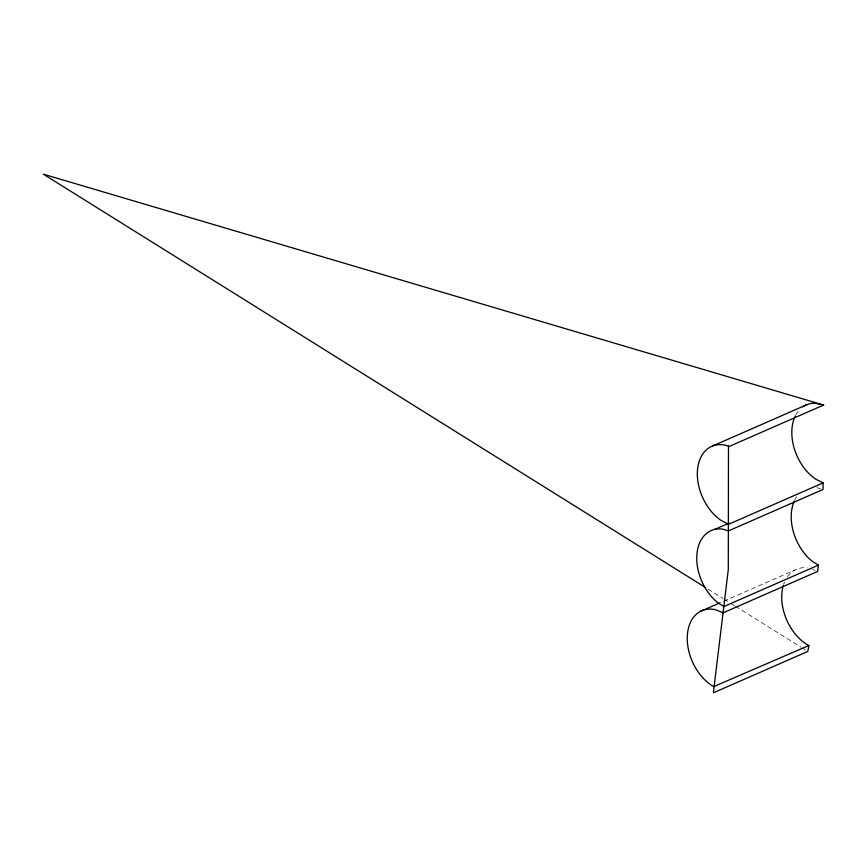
<?xml version="1.0" encoding="UTF-8"?>
<svg xmlns="http://www.w3.org/2000/svg" width="867" height="867" viewBox="0 0 867 867"><rect width="100%" height="100%" fill="white"/><g stroke="black" fill="none" stroke-linecap="round" stroke-linejoin="round"><path stroke-width="0.65" stroke-dasharray="4.33 3.25" d="M723.685 601.221L794.844 570.042M816.887 487.677L820.583 488.76M812.628 569.402L815.143 570.41M707.971 589.094L722.894 598.403M724.032 599.119L729.776 602.706M730.924 603.421L734.371 605.567M735.519 606.293L800.945 647.14M802.094 647.855L805.541 650.001M783.616 584.358A42.646 28.947 66.3 0 1 784.505 581.974M787.42 576.674A42.646 28.947 66.3 0 1 807.405 567.907M795.841 414.892A42.646 28.947 66.3 0 1 799.84 409.397M794.866 499.869A42.646 28.947 66.3 0 1 796.686 496.78"/><path stroke-width="1.3" d="M795.288 415.976A42.646 28.947 66.3 0 0 815.598 479.072L823.097 482.886L823.043 489.476L728.573 530.864L722.417 529.076A42.646 28.947 66.3 0 0 696.83 555.335A42.646 28.947 66.3 0 0 717.887 602.793L723.923 606.532L818.405 565.143L817.657 571.418L723.186 612.806L715.643 609.794A42.646 28.947 66.3 0 0 687.26 637.234A42.646 28.947 66.3 0 0 713.725 686.621L808.889 645.503L807.827 651.431L713.357 692.831L728.291 569.63L728.486 446.104L729.18 446.451L823.65 405.062L814.807 403.22A42.646 28.947 66.3 0 0 802.766 406.883M712.761 445.909L807.242 404.51M714.592 529.434L729.31 522.985M823.097 482.886L728.616 524.275L721.127 520.46A42.646 28.947 66.3 0 1 697.556 469.426A42.646 28.947 66.3 0 1 728.486 446.104M700.363 611.43L720 602.836M823.65 405.062L43.35 174.169L705.673 587.653M808.889 645.503L808.196 645.232A42.646 28.947 66.3 0 1 783.237 585.604M818.405 565.143L812.357 561.393A42.646 28.947 66.3 0 1 794.335 500.996"/></g></svg>
